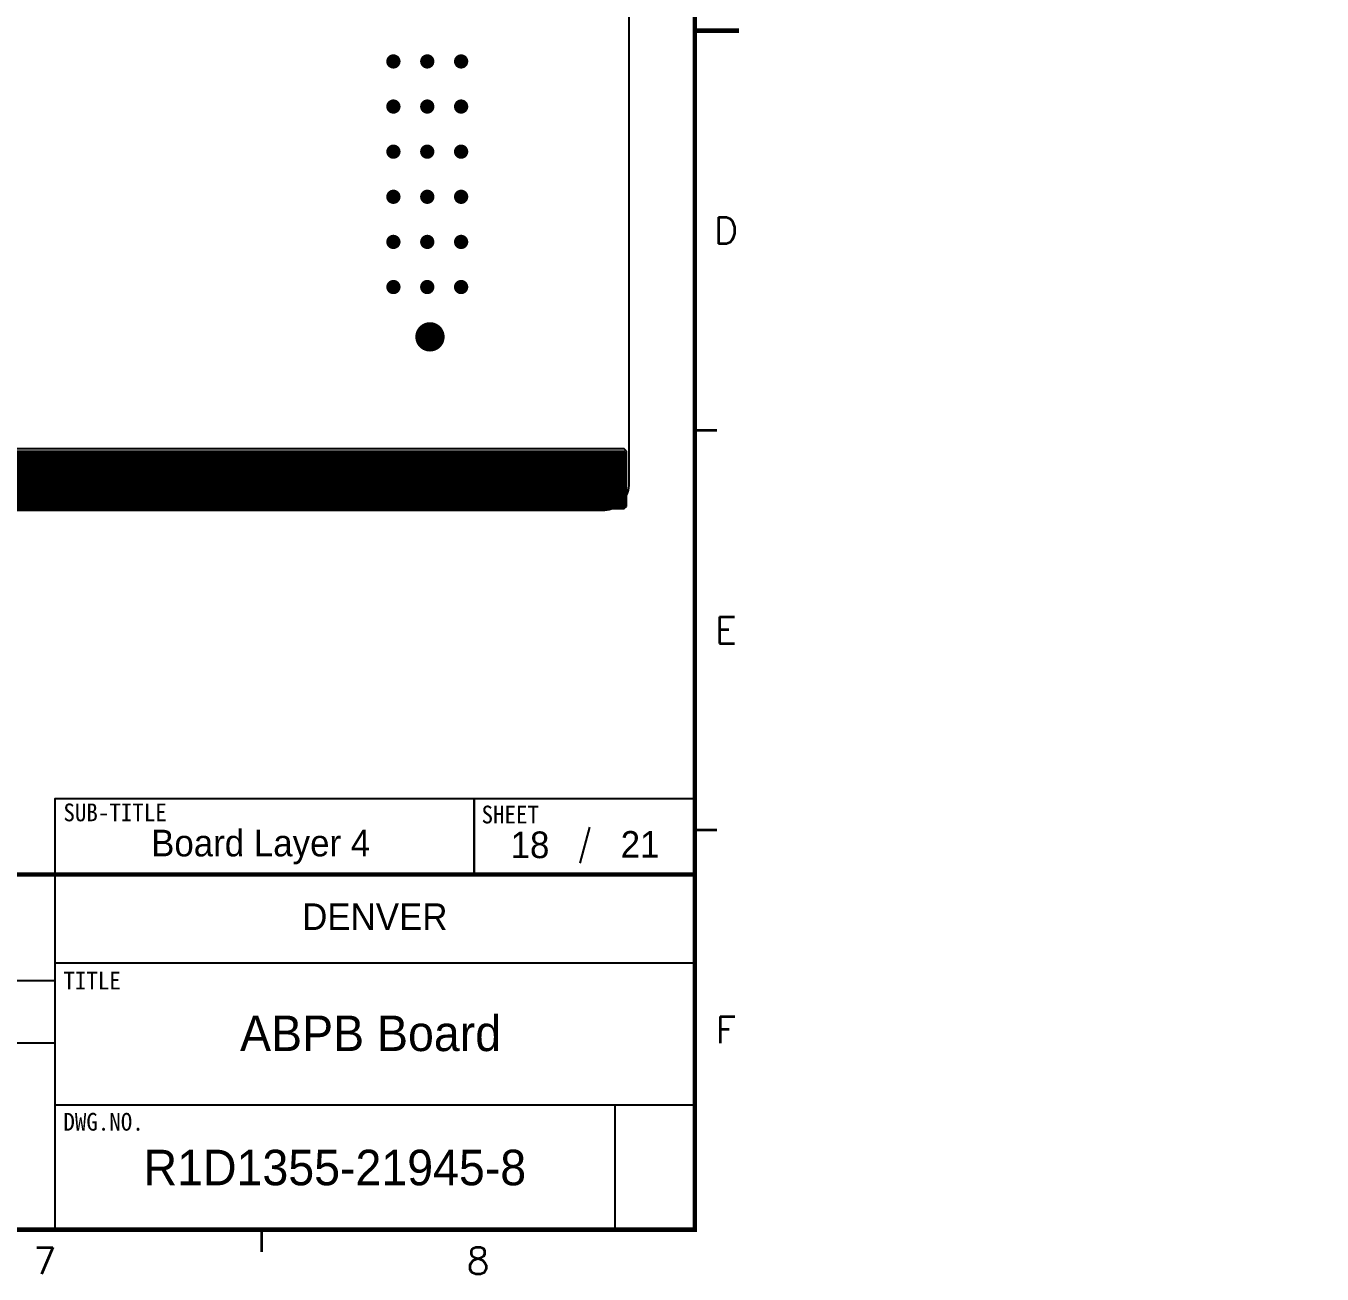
# Model space of a CAD drawing. Extents: x 295 to 953, y 10 to 290.
# Drawn here: x 806.7 to 952.6, y 10 to 150.5 of the extents above; entities that cross this region are included whole.
import ezdxf
from ezdxf.enums import TextEntityAlignment as Align

# ---------------------------------------------------------------- set-up
doc = ezdxf.new("R2010")
doc.units = 0
doc.header["$LTSCALE"] = 5
doc.header["$MEASUREMENT"] = 0
doc.layers.get('0').update_dxf_attribs({"linetype": 'CONTINUOUS', "lineweight": 25})
doc.layers.add('4', color=4, linetype='CONTINUOUS', lineweight=18)
doc.layers.add('6', color=6, linetype='CONTINUOUS', lineweight=13)
for name, color, linetype in [('DV-ABPB-A4_GND', 1, 'CONTINUOUS'), ('SHEET', 3, 'CONTINUOUS'), ('문자', 4, 'CONTINUOUS'), ('테두리', 3, 'CONTINUOUS')]:
    doc.layers.add(name, color=color, linetype=linetype)
doc.styles.get("Standard").update_dxf_attribs({"font": 'simplex.shx'})
doc.styles.add('굴림', font='')
doc.styles.add('굴림체', font='')
doc.styles.get('굴림').set_extended_font_data('Gulim')
doc.styles.get('굴림체').set_extended_font_data('GulimChe')

# ---------------------------------------------------------------- blocks, each defined once
blk = doc.blocks.new('C')
at = {"layer": 'SHEET'}
for p, q in [((393.14, 60.3), (392.07, 56.28)), ((333, 55), (333, 15)), ((405, 45), (333, 45)), ((333, 43), (247, 43)), ((333, 36), (247, 36)), ((405, 29), (333, 29)), ((396, 29), (396, 15))]:
    blk.add_line(p, q, dxfattribs=at)
for points in [[(333, 55), (380.19, 55), (380.19, 63.49), (333, 63.49)], [(380.19, 55), (405, 55), (405, 63.49), (380.19, 63.49)]]:
    blk.add_lwpolyline(points, close=True, dxfattribs=at)
at = {"layer": '테두리'}
blk.add_line((405, 285), (405, 15), dxfattribs=at)
for points, const_width in [([(15, 285), (15, 15), (405, 15), (405, 285), (15, 285)], 0.5), ([(410, 150), (405, 150)], 0.5), ([(407.5, 105), (405, 105)], 0.3), ([(407.5, 60), (405, 60)], 0.3), ([(15, 55), (405, 55)], 0.5), ([(356.25, 12.5), (356.25, 15)], 0.3)]:
    blk.add_lwpolyline(points, dxfattribs=dict(at, const_width=const_width))
at = {"layer": '문자'}
for s, p in [('D', (408.5, 127.5)), ('E', (408.5, 82.5)), ('F', (408.5, 37.5)), ('7', (331.88, 11.5)), ('8', (380.62, 11.5))]:
    blk.add_text(s, height=3, dxfattribs=at).set_placement(p, align=Align.MIDDLE)
at = {"layer": '문자', "style": '굴림체'}
for s, p in [('SUB-TITLE', (339.77, 61.98)), ('SHEET', (384.24, 61.74))]:
    blk.add_text(s, height=2, dxfattribs=at).set_placement(p, align=Align.MIDDLE_CENTER)
for s, p in [('TITLE', (333.95, 42.05)), ('DWG.NO.', (333.95, 26.15))]:
    blk.add_text(s, height=2, dxfattribs=at).set_placement(p)

msp = doc.modelspace()

# ---------------------------------------------------------------- linework, layer by layer
for points, const_width in [([(847.67, 146.53, 1), (848.47, 146.53, 1)], 0.804), ([(851.48, 146.53, 1), (852.28, 146.53, 1)], 0.804), ([(855.29, 146.53, 1), (856.09, 146.53, 1)], 0.804), ([(847.67, 141.45, 1), (848.47, 141.45, 1)], 0.804), ([(851.48, 141.45, 1), (852.28, 141.45, 1)], 0.804), ([(855.29, 141.45, 1), (856.09, 141.45, 1)], 0.804), ([(847.67, 136.37, 1), (848.47, 136.37, 1)], 0.804), ([(851.48, 136.37, 1), (852.28, 136.37, 1)], 0.804), ([(855.29, 136.37, 1), (856.09, 136.37, 1)], 0.804), ([(847.67, 131.29, 1), (848.47, 131.29, 1)], 0.804), ([(851.48, 131.29, 1), (852.28, 131.29, 1)], 0.804), ([(855.29, 131.29, 1), (856.09, 131.29, 1)], 0.804), ([(847.67, 126.21, 1), (848.47, 126.21, 1)], 0.804), ([(851.48, 126.21, 1), (852.28, 126.21, 1)], 0.804), ([(855.29, 126.21, 1), (856.09, 126.21, 1)], 0.804), ([(847.67, 121.13, 1), (848.47, 121.13, 1)], 0.804), ([(851.48, 121.13, 1), (852.28, 121.13, 1)], 0.804), ([(855.29, 121.13, 1), (856.09, 121.13, 1)], 0.804), ([(851.36, 115.52, 1), (853.01, 115.52, 1)], 1.65), ([(809.55, 99.25, 1), (812.32, 99.25, 1)], 2.77), ([(829.87, 99.25, 1), (832.64, 99.25, 1)], 2.77), ([(850.19, 99.25, 1), (852.96, 99.25, 1)], 2.77)]:
    msp.add_lwpolyline(points, format="xyb", close=True, dxfattribs=dict(const_width=const_width))
at = {"layer": 'DV-ABPB-A4_GND', "color": 7}
for p, q in [((874.62, 99), (874.62, 223.02)), ((874.62, 99), (874.62, 223.02)), ((499.71, 102.53), (874.17, 102.53)), ((499.71, 102.4), (874.17, 102.4)), ((499.71, 102.27), (874.17, 102.27)), ((499.71, 102.15), (874.17, 102.15)), ((499.75, 102.65), (874.13, 102.65)), ((874.05, 102.91), (499.82, 102.91)), ((874.3, 102.66), (874.05, 102.91)), ((874.3, 96.42), (874.3, 102.66)), ((499.71, 102.02), (874.17, 102.02)), ((499.71, 101.89), (874.17, 101.89)), ((499.71, 101.77), (874.17, 101.77)), ((499.71, 101.64), (874.17, 101.64)), ((499.71, 101.51), (874.17, 101.51)), ((499.71, 101.38), (874.17, 101.38)), ((499.71, 101.26), (874.17, 101.26)), ((499.71, 101.13), (874.17, 101.13)), ((499.71, 101), (874.17, 101)), ((499.71, 100.88), (874.17, 100.88)), ((499.71, 100.75), (874.17, 100.75)), ((499.71, 100.62), (874.17, 100.62)), ((499.71, 100.5), (874.17, 100.5)), ((499.71, 100.37), (874.17, 100.37)), ((499.71, 100.24), (874.17, 100.24)), ((499.71, 100.11), (874.17, 100.11)), ((499.71, 99.99), (874.17, 99.99)), ((499.71, 99.86), (874.17, 99.86)), ((499.71, 99.73), (874.17, 99.73)), ((499.71, 99.61), (874.17, 99.61)), ((499.71, 99.48), (874.17, 99.48)), ((499.71, 99.35), (874.17, 99.35)), ((499.71, 99.23), (874.17, 99.23)), ((499.71, 99.1), (874.17, 99.1)), ((499.71, 98.97), (874.17, 98.97)), ((499.71, 98.84), (874.17, 98.84)), ((499.71, 98.72), (874.17, 98.72)), ((499.71, 98.59), (874.17, 98.59)), ((499.71, 98.46), (874.17, 98.46)), ((499.71, 98.34), (874.17, 98.34)), ((499.71, 98.21), (874.17, 98.21)), ((499.71, 98.08), (874.17, 98.08)), ((499.71, 97.96), (874.17, 97.96)), ((499.71, 97.83), (874.17, 97.83)), ((874.25, 97.57), (874.36, 97.8)), ((874.25, 97.57), (874.36, 97.8)), ((874.36, 97.8), (874.45, 98.02)), ((874.36, 97.8), (874.45, 98.02)), ((874.45, 98.02), (874.52, 98.26)), ((874.45, 98.02), (874.52, 98.26)), ((874.52, 98.26), (874.57, 98.51)), ((874.52, 98.26), (874.57, 98.51)), ((874.57, 98.51), (874.61, 98.75)), ((874.57, 98.51), (874.61, 98.75)), ((874.61, 98.75), (874.62, 99)), ((874.61, 98.75), (874.62, 99)), ((499.71, 97.7), (874.17, 97.7)), ((499.71, 97.57), (874.17, 97.57)), ((499.71, 97.45), (874.17, 97.45)), ((499.71, 97.32), (874.17, 97.32)), ((499.71, 97.19), (874.17, 97.19)), ((499.71, 97.07), (874.17, 97.07)), ((499.71, 96.94), (874.17, 96.94)), ((499.71, 96.81), (874.17, 96.81)), ((499.71, 96.69), (874.17, 96.69)), ((499.71, 96.56), (874.17, 96.56)), ((499.75, 96.43), (874.13, 96.43)), ((499.88, 96.3), (874, 96.3)), ((872.82, 96.25), (873.04, 96.36)), ((872.82, 96.25), (873.04, 96.36)), ((873.04, 96.36), (873.26, 96.49)), ((873.04, 96.36), (873.26, 96.49)), ((873.26, 96.49), (873.46, 96.63)), ((873.26, 96.49), (873.46, 96.63)), ((873.46, 96.63), (873.65, 96.79)), ((873.46, 96.63), (873.65, 96.79)), ((873.65, 96.79), (873.82, 96.97)), ((873.65, 96.79), (873.82, 96.97)), ((873.82, 96.97), (873.98, 97.16)), ((873.82, 96.97), (873.98, 97.16)), ((873.98, 97.16), (874.13, 97.36)), ((873.98, 97.16), (874.13, 97.36)), ((874.05, 96.18), (874.3, 96.42)), ((874.13, 97.36), (874.25, 97.57)), ((874.13, 97.36), (874.25, 97.57)), ((499.82, 96.18), (874.05, 96.18)), ((501.48, 96), (871.62, 96)), ((501.48, 96), (871.62, 96)), ((871.62, 96), (871.86, 96.01)), ((871.62, 96), (871.86, 96.01)), ((871.86, 96.01), (872.11, 96.04)), ((871.86, 96.01), (872.11, 96.04)), ((872.11, 96.04), (872.35, 96.09)), ((872.11, 96.04), (872.35, 96.09)), ((872.35, 96.09), (872.59, 96.16)), ((872.35, 96.09), (872.59, 96.16)), ((872.59, 96.16), (872.82, 96.25)), ((872.59, 96.16), (872.82, 96.25))]:
    msp.add_line(p, q, dxfattribs=at)

# ---------------------------------------------------------------- block references
msp.add_blockref('C', (476.98, 0))

# ---------------------------------------------------------------- texts
at = {"layer": '4', "style": '굴림'}
for s, p in [('Board Layer 4', (833.13, 58.53)), ('18', (863.44, 58.33)), ('21', (875.83, 58.38)), ('DENVER', (845.98, 50.24))]:
    msp.add_text(s, height=3, dxfattribs=at).set_placement(p, align=Align.MIDDLE_CENTER)
at = {"layer": '6', "color": 4, "char_height": 3, "attachment_point": 4, "style": '굴림체'}
for insert, width in [((905.28, 137.42), 36.962), ((952.58, 106.26), 52.2944), ((952.58, 102.14), 52.2944)]:
    msp.add_mtext('{\\f굴림|b0|i0|c129;\\C7;', dxfattribs=dict(at, insert=insert, width=width))
at = {"layer": '문자', "style": '굴림'}
for s, p in [('ABPB Board', (845.5, 37.11)), ('R1D1355-21945-8', (841.48, 22))]:
    msp.add_text(s, height=4, dxfattribs=at).set_placement(p, align=Align.MIDDLE_CENTER)

doc.saveas('drawing.dxf')
